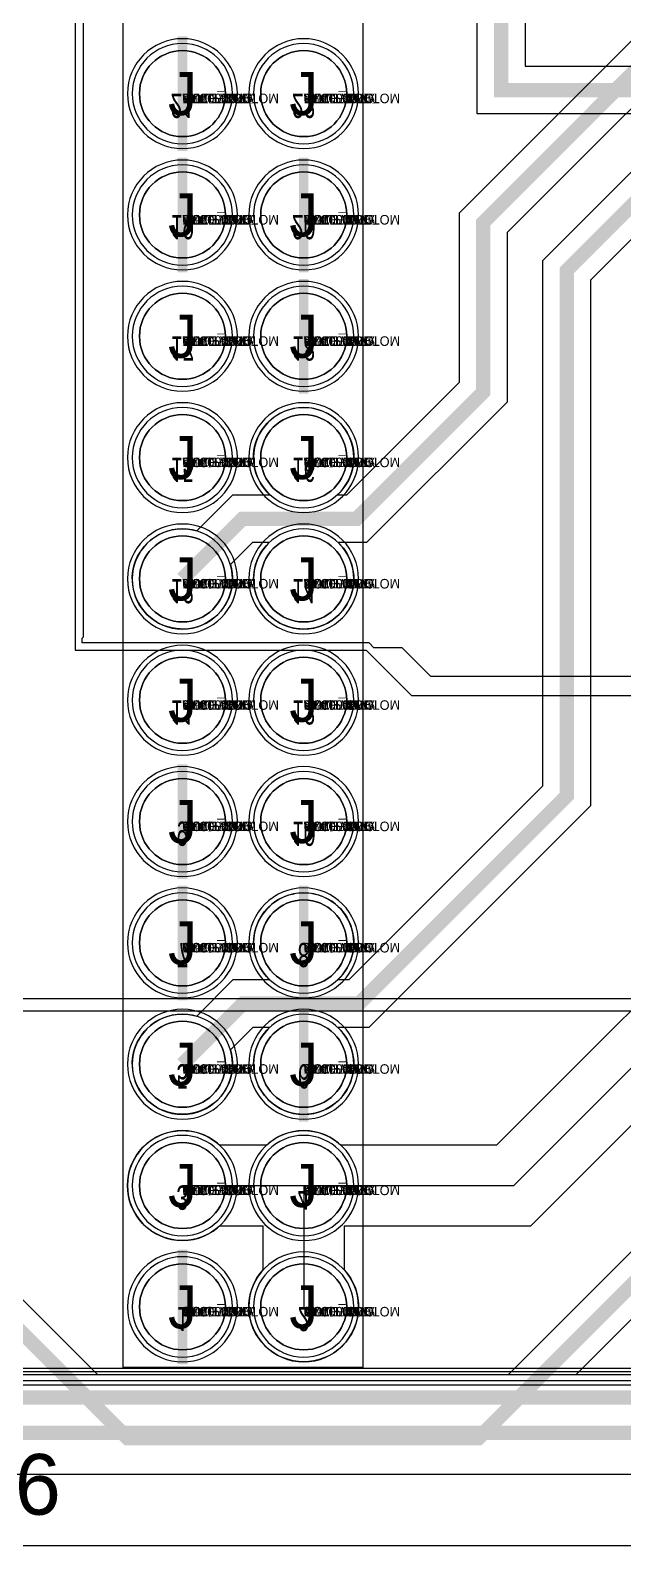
# Model space of a CAD drawing. Extents: x 0 to 323, y 0 to 320.
# Drawn here: x 158.33 to 170.75, y 154.81 to 186.53 of the extents above; entities that cross this region are included whole.
import ezdxf
from ezdxf.enums import TextEntityAlignment as Align

# ---------------------------------------------------------------- set-up
doc = ezdxf.new("R2010")
doc.units = 0
doc.header["$MEASUREMENT"] = 0
doc.layers.get('0').update_dxf_attribs({"linetype": 'CONTINUOUS'})
for name, color, linetype in [('BOARD_GEOMETRY_OUTLINE', 1, 'CONTINUOUS'), ('CDN_FIGURES', 7, 'CONTINUOUS'), ('ETCH_BOTTOM', 7, 'CONTINUOUS'), ('ETCH_GND', 3, 'CONTINUOUS'), ('ETCH_INT1', 4, 'CONTINUOUS'), ('ETCH_INT2', 5, 'CONTINUOUS'), ('ETCH_PWR', 6, 'CONTINUOUS'), ('ETCH_TOP', 2, 'CONTINUOUS'), ('MANUFACTURING_NCLEGEND-1-6', 8, 'CONTINUOUS'), ('PACKAGE_GEOMETRY_ASSEMBLY_TOP', 11, 'CONTINUOUS'), ('PACKAGE_GEOMETRY_PIN_NUMBER', 9, 'CONTINUOUS'), ('PACKAGE_KEEPIN_ALL', 12, 'CONTINUOUS')]:
    doc.layers.add(name, color=color, linetype=linetype)

# ---------------------------------------------------------------- blocks, each defined once
blk = doc.blocks.new('PAD_INFO')
for tag in ['SHAPE_TYPE', 'PAD_HEIGHT', 'PAD_LAYER', 'PAD_TYPE', 'PAD_WIDTH']:
    blk.add_attdef(tag, (0, 0), '', height=0.2)
at = {"flags": 2}
blk.add_attdef('CDN_TYPE', (0, 0), '', height=0.2, dxfattribs=at)
blk = doc.blocks.new('DRILL_INFO')
at = {"flags": 2}
blk.add_attdef('CDN_TYPE', (0, 0), '', height=0.2, dxfattribs=at)
for tag in ['FSHAPE', 'FCHAR', 'DRILL_HEIGHT', 'DIAMETER', 'PLATED', 'DRILL_WIDTH']:
    blk.add_attdef(tag, (0, 0), '', height=0.2)
blk = doc.blocks.new('CR1800X1200TH')
at = {"layer": 'ETCH_BOTTOM'}
blk.add_circle((0, 0), 0.9, dxfattribs=at)
at = {"layer": 'ETCH_GND'}
blk.add_circle((0, 0), 0.9, dxfattribs=at)
at = {"layer": 'ETCH_INT1'}
blk.add_circle((0, 0), 0.9, dxfattribs=at)
at = {"layer": 'ETCH_INT2'}
blk.add_circle((0, 0), 0.9, dxfattribs=at)
at = {"layer": 'ETCH_PWR'}
blk.add_circle((0, 0), 0.9, dxfattribs=at)
at = {"layer": 'ETCH_TOP'}
blk.add_circle((0, 0), 0.9, dxfattribs=at)
ref = blk.add_blockref('PAD_INFO', (0, 0))
ref.add_attrib('PAD_LAYER', 'ETCH_TOP', (0, 0), dxfattribs={"height": 0.2})
ref.add_attrib('SHAPE_TYPE', 'NULL', (0, 0), dxfattribs={"height": 0.2})
ref.add_attrib('PAD_TYPE', 'ANTIPAD', (0, 0), dxfattribs={"height": 0.2})
ref.add_attrib('PAD_WIDTH', '0.000000', (0, 0), dxfattribs={"height": 0.2})
ref.add_attrib('PAD_HEIGHT', '0.000000', (0, 0), dxfattribs={"height": 0.2})
ref = blk.add_blockref('PAD_INFO', (0, 0))
ref.add_attrib('PAD_LAYER', 'ETCH_GND', (0, 0), dxfattribs={"height": 0.2})
ref.add_attrib('SHAPE_TYPE', 'NULL', (0, 0), dxfattribs={"height": 0.2})
ref.add_attrib('PAD_TYPE', 'ANTIPAD', (0, 0), dxfattribs={"height": 0.2})
ref.add_attrib('PAD_WIDTH', '0.000000', (0, 0), dxfattribs={"height": 0.2})
ref.add_attrib('PAD_HEIGHT', '0.000000', (0, 0), dxfattribs={"height": 0.2})
ref = blk.add_blockref('PAD_INFO', (0, 0))
ref.add_attrib('PAD_LAYER', 'ETCH_INT1', (0, 0), dxfattribs={"height": 0.2})
ref.add_attrib('SHAPE_TYPE', 'NULL', (0, 0), dxfattribs={"height": 0.2})
ref.add_attrib('PAD_TYPE', 'ANTIPAD', (0, 0), dxfattribs={"height": 0.2})
ref.add_attrib('PAD_WIDTH', '0.000000', (0, 0), dxfattribs={"height": 0.2})
ref.add_attrib('PAD_HEIGHT', '0.000000', (0, 0), dxfattribs={"height": 0.2})
ref = blk.add_blockref('PAD_INFO', (0, 0))
ref.add_attrib('PAD_LAYER', 'ETCH_INT2', (0, 0), dxfattribs={"height": 0.2})
ref.add_attrib('SHAPE_TYPE', 'NULL', (0, 0), dxfattribs={"height": 0.2})
ref.add_attrib('PAD_TYPE', 'ANTIPAD', (0, 0), dxfattribs={"height": 0.2})
ref.add_attrib('PAD_WIDTH', '0.000000', (0, 0), dxfattribs={"height": 0.2})
ref.add_attrib('PAD_HEIGHT', '0.000000', (0, 0), dxfattribs={"height": 0.2})
ref = blk.add_blockref('PAD_INFO', (0, 0))
ref.add_attrib('PAD_LAYER', 'ETCH_PWR', (0, 0), dxfattribs={"height": 0.2})
ref.add_attrib('SHAPE_TYPE', 'NULL', (0, 0), dxfattribs={"height": 0.2})
ref.add_attrib('PAD_TYPE', 'ANTIPAD', (0, 0), dxfattribs={"height": 0.2})
ref.add_attrib('PAD_WIDTH', '0.000000', (0, 0), dxfattribs={"height": 0.2})
ref.add_attrib('PAD_HEIGHT', '0.000000', (0, 0), dxfattribs={"height": 0.2})
ref = blk.add_blockref('PAD_INFO', (0, 0))
ref.add_attrib('PAD_LAYER', 'ETCH_BOTTOM', (0, 0), dxfattribs={"height": 0.2})
ref.add_attrib('SHAPE_TYPE', 'NULL', (0, 0), dxfattribs={"height": 0.2})
ref.add_attrib('PAD_TYPE', 'ANTIPAD', (0, 0), dxfattribs={"height": 0.2})
ref.add_attrib('PAD_WIDTH', '0.000000', (0, 0), dxfattribs={"height": 0.2})
ref.add_attrib('PAD_HEIGHT', '0.000000', (0, 0), dxfattribs={"height": 0.2})
ref = blk.add_blockref('DRILL_INFO', (0, 0))
ref.add_attrib('DIAMETER', '1.200000', (0, 0), dxfattribs={"height": 0.2})
ref.add_attrib('PLATED', 'PLATED', (0, 0), dxfattribs={"height": 0.2})
ref.add_attrib('FSHAPE', 'CIRCLE', (0, 0), dxfattribs={"height": 0.2})
ref.add_attrib('FCHAR', 'J', (0, 0), dxfattribs={"height": 0.2})
ref.add_attrib('DRILL_WIDTH', '1.800000', (0, 0), dxfattribs={"height": 0.2})
ref.add_attrib('DRILL_HEIGHT', '1.800000', (0, 0), dxfattribs={"height": 0.2})
ref = blk.add_blockref('PAD_INFO', (0, 0))
ref.add_attrib('PAD_LAYER', 'ETCH_TOP', (0, 0), dxfattribs={"height": 0.2})
ref.add_attrib('SHAPE_TYPE', 'NULL', (0, 0), dxfattribs={"height": 0.2})
ref.add_attrib('PAD_TYPE', 'THERMAL', (0, 0), dxfattribs={"height": 0.2})
ref.add_attrib('PAD_WIDTH', '0.000000', (0, 0), dxfattribs={"height": 0.2})
ref.add_attrib('PAD_HEIGHT', '0.000000', (0, 0), dxfattribs={"height": 0.2})
ref = blk.add_blockref('PAD_INFO', (0, 0))
ref.add_attrib('PAD_LAYER', 'ETCH_GND', (0, 0), dxfattribs={"height": 0.2})
ref.add_attrib('SHAPE_TYPE', 'NULL', (0, 0), dxfattribs={"height": 0.2})
ref.add_attrib('PAD_TYPE', 'THERMAL', (0, 0), dxfattribs={"height": 0.2})
ref.add_attrib('PAD_WIDTH', '0.000000', (0, 0), dxfattribs={"height": 0.2})
ref.add_attrib('PAD_HEIGHT', '0.000000', (0, 0), dxfattribs={"height": 0.2})
ref = blk.add_blockref('PAD_INFO', (0, 0))
ref.add_attrib('PAD_LAYER', 'ETCH_INT1', (0, 0), dxfattribs={"height": 0.2})
ref.add_attrib('SHAPE_TYPE', 'NULL', (0, 0), dxfattribs={"height": 0.2})
ref.add_attrib('PAD_TYPE', 'THERMAL', (0, 0), dxfattribs={"height": 0.2})
ref.add_attrib('PAD_WIDTH', '0.000000', (0, 0), dxfattribs={"height": 0.2})
ref.add_attrib('PAD_HEIGHT', '0.000000', (0, 0), dxfattribs={"height": 0.2})
ref = blk.add_blockref('PAD_INFO', (0, 0))
ref.add_attrib('PAD_LAYER', 'ETCH_INT2', (0, 0), dxfattribs={"height": 0.2})
ref.add_attrib('SHAPE_TYPE', 'NULL', (0, 0), dxfattribs={"height": 0.2})
ref.add_attrib('PAD_TYPE', 'THERMAL', (0, 0), dxfattribs={"height": 0.2})
ref.add_attrib('PAD_WIDTH', '0.000000', (0, 0), dxfattribs={"height": 0.2})
ref.add_attrib('PAD_HEIGHT', '0.000000', (0, 0), dxfattribs={"height": 0.2})
ref = blk.add_blockref('PAD_INFO', (0, 0))
ref.add_attrib('PAD_LAYER', 'ETCH_PWR', (0, 0), dxfattribs={"height": 0.2})
ref.add_attrib('SHAPE_TYPE', 'NULL', (0, 0), dxfattribs={"height": 0.2})
ref.add_attrib('PAD_TYPE', 'THERMAL', (0, 0), dxfattribs={"height": 0.2})
ref.add_attrib('PAD_WIDTH', '0.000000', (0, 0), dxfattribs={"height": 0.2})
ref.add_attrib('PAD_HEIGHT', '0.000000', (0, 0), dxfattribs={"height": 0.2})
ref = blk.add_blockref('PAD_INFO', (0, 0))
ref.add_attrib('PAD_LAYER', 'ETCH_BOTTOM', (0, 0), dxfattribs={"height": 0.2})
ref.add_attrib('SHAPE_TYPE', 'NULL', (0, 0), dxfattribs={"height": 0.2})
ref.add_attrib('PAD_TYPE', 'THERMAL', (0, 0), dxfattribs={"height": 0.2})
ref.add_attrib('PAD_WIDTH', '0.000000', (0, 0), dxfattribs={"height": 0.2})
ref.add_attrib('PAD_HEIGHT', '0.000000', (0, 0), dxfattribs={"height": 0.2})
ref = blk.add_blockref('PAD_INFO', (0, 0))
ref.add_attrib('PAD_LAYER', 'ETCH_TOP', (0, 0), dxfattribs={"height": 0.2})
ref.add_attrib('SHAPE_TYPE', 'CIRCLE', (0, 0), dxfattribs={"height": 0.2})
ref.add_attrib('PAD_TYPE', 'REGULAR', (0, 0), dxfattribs={"height": 0.2})
ref.add_attrib('PAD_WIDTH', '1.800000', (0, 0), dxfattribs={"height": 0.2})
ref.add_attrib('PAD_HEIGHT', '1.800000', (0, 0), dxfattribs={"height": 0.2})
ref = blk.add_blockref('PAD_INFO', (0, 0))
ref.add_attrib('PAD_LAYER', 'ETCH_GND', (0, 0), dxfattribs={"height": 0.2})
ref.add_attrib('SHAPE_TYPE', 'CIRCLE', (0, 0), dxfattribs={"height": 0.2})
ref.add_attrib('PAD_TYPE', 'REGULAR', (0, 0), dxfattribs={"height": 0.2})
ref.add_attrib('PAD_WIDTH', '1.800000', (0, 0), dxfattribs={"height": 0.2})
ref.add_attrib('PAD_HEIGHT', '1.800000', (0, 0), dxfattribs={"height": 0.2})
ref = blk.add_blockref('PAD_INFO', (0, 0))
ref.add_attrib('PAD_LAYER', 'ETCH_INT1', (0, 0), dxfattribs={"height": 0.2})
ref.add_attrib('SHAPE_TYPE', 'CIRCLE', (0, 0), dxfattribs={"height": 0.2})
ref.add_attrib('PAD_TYPE', 'REGULAR', (0, 0), dxfattribs={"height": 0.2})
ref.add_attrib('PAD_WIDTH', '1.800000', (0, 0), dxfattribs={"height": 0.2})
ref.add_attrib('PAD_HEIGHT', '1.800000', (0, 0), dxfattribs={"height": 0.2})
ref = blk.add_blockref('PAD_INFO', (0, 0))
ref.add_attrib('PAD_LAYER', 'ETCH_INT2', (0, 0), dxfattribs={"height": 0.2})
ref.add_attrib('SHAPE_TYPE', 'CIRCLE', (0, 0), dxfattribs={"height": 0.2})
ref.add_attrib('PAD_TYPE', 'REGULAR', (0, 0), dxfattribs={"height": 0.2})
ref.add_attrib('PAD_WIDTH', '1.800000', (0, 0), dxfattribs={"height": 0.2})
ref.add_attrib('PAD_HEIGHT', '1.800000', (0, 0), dxfattribs={"height": 0.2})
ref = blk.add_blockref('PAD_INFO', (0, 0))
ref.add_attrib('PAD_LAYER', 'ETCH_PWR', (0, 0), dxfattribs={"height": 0.2})
ref.add_attrib('SHAPE_TYPE', 'CIRCLE', (0, 0), dxfattribs={"height": 0.2})
ref.add_attrib('PAD_TYPE', 'REGULAR', (0, 0), dxfattribs={"height": 0.2})
ref.add_attrib('PAD_WIDTH', '1.800000', (0, 0), dxfattribs={"height": 0.2})
ref.add_attrib('PAD_HEIGHT', '1.800000', (0, 0), dxfattribs={"height": 0.2})
ref = blk.add_blockref('PAD_INFO', (0, 0))
ref.add_attrib('PAD_LAYER', 'ETCH_BOTTOM', (0, 0), dxfattribs={"height": 0.2})
ref.add_attrib('SHAPE_TYPE', 'CIRCLE', (0, 0), dxfattribs={"height": 0.2})
ref.add_attrib('PAD_TYPE', 'REGULAR', (0, 0), dxfattribs={"height": 0.2})
ref.add_attrib('PAD_WIDTH', '1.800000', (0, 0), dxfattribs={"height": 0.2})
ref.add_attrib('PAD_HEIGHT', '1.800000', (0, 0), dxfattribs={"height": 0.2})
for tag in ['CDN_TYPE', 'PIN']:
    blk.add_attdef(tag, (0, 0), '', height=0.2)
at = {"flags": 2}
for tag in ['PSTKNAME', 'BBV']:
    blk.add_attdef(tag, (0, 0), '', height=0.2, dxfattribs=at)
blk = doc.blocks.new('F562')
at = {"layer": 'PACKAGE_GEOMETRY_ASSEMBLY_TOP'}
blk.add_lwpolyline([(-1.24, -49.53), (3.78, -49.53), (3.78, 1.27), (-1.24, 1.27)], close=True, dxfattribs=at)
at = {"layer": 'ETCH_TOP'}
ref = blk.add_blockref('CR1800X1200TH', (0, 0), dxfattribs=at)
ref.add_attrib('CDN_TYPE', 'PIN', (0, 0), dxfattribs={"height": 0.2})
ref.add_attrib('PIN', '1', (0, 0), dxfattribs={"height": 0.2})
ref = blk.add_blockref('CR1800X1200TH', (2.54, 0), dxfattribs=at)
ref.add_attrib('CDN_TYPE', 'PIN', (0, 0), dxfattribs={"height": 0.2})
ref.add_attrib('PIN', '2', (0, 0), dxfattribs={"height": 0.2})
ref = blk.add_blockref('CR1800X1200TH', (0, -48.26), dxfattribs=at)
ref.add_attrib('CDN_TYPE', 'PIN', (0, 0), dxfattribs={"height": 0.2})
ref.add_attrib('PIN', '39', (0, 0), dxfattribs={"height": 0.2})
ref = blk.add_blockref('CR1800X1200TH', (0, -45.72), dxfattribs=at)
ref.add_attrib('CDN_TYPE', 'PIN', (0, 0), dxfattribs={"height": 0.2})
ref.add_attrib('PIN', '37', (0, 0), dxfattribs={"height": 0.2})
ref = blk.add_blockref('CR1800X1200TH', (0, -43.18), dxfattribs=at)
ref.add_attrib('CDN_TYPE', 'PIN', (0, 0), dxfattribs={"height": 0.2})
ref.add_attrib('PIN', '35', (0, 0), dxfattribs={"height": 0.2})
ref = blk.add_blockref('CR1800X1200TH', (0, -40.64), dxfattribs=at)
ref.add_attrib('CDN_TYPE', 'PIN', (0, 0), dxfattribs={"height": 0.2})
ref.add_attrib('PIN', '33', (0, 0), dxfattribs={"height": 0.2})
ref = blk.add_blockref('CR1800X1200TH', (0, -38.1), dxfattribs=at)
ref.add_attrib('CDN_TYPE', 'PIN', (0, 0), dxfattribs={"height": 0.2})
ref.add_attrib('PIN', '31', (0, 0), dxfattribs={"height": 0.2})
ref = blk.add_blockref('CR1800X1200TH', (0, -35.56), dxfattribs=at)
ref.add_attrib('CDN_TYPE', 'PIN', (0, 0), dxfattribs={"height": 0.2})
ref.add_attrib('PIN', '29', (0, 0), dxfattribs={"height": 0.2})
ref = blk.add_blockref('CR1800X1200TH', (0, -33.02), dxfattribs=at)
ref.add_attrib('CDN_TYPE', 'PIN', (0, 0), dxfattribs={"height": 0.2})
ref.add_attrib('PIN', '27', (0, 0), dxfattribs={"height": 0.2})
ref = blk.add_blockref('CR1800X1200TH', (0, -30.48), dxfattribs=at)
ref.add_attrib('CDN_TYPE', 'PIN', (0, 0), dxfattribs={"height": 0.2})
ref.add_attrib('PIN', '25', (0, 0), dxfattribs={"height": 0.2})
ref = blk.add_blockref('CR1800X1200TH', (0, -27.94), dxfattribs=at)
ref.add_attrib('CDN_TYPE', 'PIN', (0, 0), dxfattribs={"height": 0.2})
ref.add_attrib('PIN', '23', (0, 0), dxfattribs={"height": 0.2})
ref = blk.add_blockref('CR1800X1200TH', (0, -25.4), dxfattribs=at)
ref.add_attrib('CDN_TYPE', 'PIN', (0, 0), dxfattribs={"height": 0.2})
ref.add_attrib('PIN', '21', (0, 0), dxfattribs={"height": 0.2})
ref = blk.add_blockref('CR1800X1200TH', (0, -22.86), dxfattribs=at)
ref.add_attrib('CDN_TYPE', 'PIN', (0, 0), dxfattribs={"height": 0.2})
ref.add_attrib('PIN', '19', (0, 0), dxfattribs={"height": 0.2})
ref = blk.add_blockref('CR1800X1200TH', (0, -15.24), dxfattribs=at)
ref.add_attrib('CDN_TYPE', 'PIN', (0, 0), dxfattribs={"height": 0.2})
ref.add_attrib('PIN', '13', (0, 0), dxfattribs={"height": 0.2})
ref = blk.add_blockref('CR1800X1200TH', (0, -10.16), dxfattribs=at)
ref.add_attrib('CDN_TYPE', 'PIN', (0, 0), dxfattribs={"height": 0.2})
ref.add_attrib('PIN', '9', (0, 0), dxfattribs={"height": 0.2})
ref = blk.add_blockref('CR1800X1200TH', (0, -2.54), dxfattribs=at)
ref.add_attrib('CDN_TYPE', 'PIN', (0, 0), dxfattribs={"height": 0.2})
ref.add_attrib('PIN', '3', (0, 0), dxfattribs={"height": 0.2})
ref = blk.add_blockref('CR1800X1200TH', (0, -20.32), dxfattribs=at)
ref.add_attrib('CDN_TYPE', 'PIN', (0, 0), dxfattribs={"height": 0.2})
ref.add_attrib('PIN', '17', (0, 0), dxfattribs={"height": 0.2})
ref = blk.add_blockref('CR1800X1200TH', (0, -17.78), dxfattribs=at)
ref.add_attrib('CDN_TYPE', 'PIN', (0, 0), dxfattribs={"height": 0.2})
ref.add_attrib('PIN', '15', (0, 0), dxfattribs={"height": 0.2})
ref = blk.add_blockref('CR1800X1200TH', (0, -12.7), dxfattribs=at)
ref.add_attrib('CDN_TYPE', 'PIN', (0, 0), dxfattribs={"height": 0.2})
ref.add_attrib('PIN', '11', (0, 0), dxfattribs={"height": 0.2})
ref = blk.add_blockref('CR1800X1200TH', (0, -7.62), dxfattribs=at)
ref.add_attrib('CDN_TYPE', 'PIN', (0, 0), dxfattribs={"height": 0.2})
ref.add_attrib('PIN', '7', (0, 0), dxfattribs={"height": 0.2})
ref = blk.add_blockref('CR1800X1200TH', (0, -5.08), dxfattribs=at)
ref.add_attrib('CDN_TYPE', 'PIN', (0, 0), dxfattribs={"height": 0.2})
ref.add_attrib('PIN', '5', (0, 0), dxfattribs={"height": 0.2})
ref = blk.add_blockref('CR1800X1200TH', (2.54, -48.26), dxfattribs=at)
ref.add_attrib('CDN_TYPE', 'PIN', (0, 0), dxfattribs={"height": 0.2})
ref.add_attrib('PIN', '40', (0, 0), dxfattribs={"height": 0.2})
ref = blk.add_blockref('CR1800X1200TH', (2.54, -2.54), dxfattribs=at)
ref.add_attrib('CDN_TYPE', 'PIN', (0, 0), dxfattribs={"height": 0.2})
ref.add_attrib('PIN', '4', (0, 0), dxfattribs={"height": 0.2})
ref = blk.add_blockref('CR1800X1200TH', (2.54, -45.72), dxfattribs=at)
ref.add_attrib('CDN_TYPE', 'PIN', (0, 0), dxfattribs={"height": 0.2})
ref.add_attrib('PIN', '38', (0, 0), dxfattribs={"height": 0.2})
ref = blk.add_blockref('CR1800X1200TH', (2.54, -43.18), dxfattribs=at)
ref.add_attrib('CDN_TYPE', 'PIN', (0, 0), dxfattribs={"height": 0.2})
ref.add_attrib('PIN', '36', (0, 0), dxfattribs={"height": 0.2})
ref = blk.add_blockref('CR1800X1200TH', (2.54, -40.64), dxfattribs=at)
ref.add_attrib('CDN_TYPE', 'PIN', (0, 0), dxfattribs={"height": 0.2})
ref.add_attrib('PIN', '34', (0, 0), dxfattribs={"height": 0.2})
ref = blk.add_blockref('CR1800X1200TH', (2.54, -38.1), dxfattribs=at)
ref.add_attrib('CDN_TYPE', 'PIN', (0, 0), dxfattribs={"height": 0.2})
ref.add_attrib('PIN', '32', (0, 0), dxfattribs={"height": 0.2})
ref = blk.add_blockref('CR1800X1200TH', (2.54, -35.56), dxfattribs=at)
ref.add_attrib('CDN_TYPE', 'PIN', (0, 0), dxfattribs={"height": 0.2})
ref.add_attrib('PIN', '30', (0, 0), dxfattribs={"height": 0.2})
ref = blk.add_blockref('CR1800X1200TH', (2.54, -7.62), dxfattribs=at)
ref.add_attrib('CDN_TYPE', 'PIN', (0, 0), dxfattribs={"height": 0.2})
ref.add_attrib('PIN', '8', (0, 0), dxfattribs={"height": 0.2})
ref = blk.add_blockref('CR1800X1200TH', (2.54, -33.02), dxfattribs=at)
ref.add_attrib('CDN_TYPE', 'PIN', (0, 0), dxfattribs={"height": 0.2})
ref.add_attrib('PIN', '28', (0, 0), dxfattribs={"height": 0.2})
ref = blk.add_blockref('CR1800X1200TH', (2.54, -30.48), dxfattribs=at)
ref.add_attrib('CDN_TYPE', 'PIN', (0, 0), dxfattribs={"height": 0.2})
ref.add_attrib('PIN', '26', (0, 0), dxfattribs={"height": 0.2})
ref = blk.add_blockref('CR1800X1200TH', (2.54, -27.94), dxfattribs=at)
ref.add_attrib('CDN_TYPE', 'PIN', (0, 0), dxfattribs={"height": 0.2})
ref.add_attrib('PIN', '24', (0, 0), dxfattribs={"height": 0.2})
ref = blk.add_blockref('CR1800X1200TH', (2.54, -25.4), dxfattribs=at)
ref.add_attrib('CDN_TYPE', 'PIN', (0, 0), dxfattribs={"height": 0.2})
ref.add_attrib('PIN', '22', (0, 0), dxfattribs={"height": 0.2})
ref = blk.add_blockref('CR1800X1200TH', (2.54, -22.86), dxfattribs=at)
ref.add_attrib('CDN_TYPE', 'PIN', (0, 0), dxfattribs={"height": 0.2})
ref.add_attrib('PIN', '20', (0, 0), dxfattribs={"height": 0.2})
ref = blk.add_blockref('CR1800X1200TH', (2.54, -5.08), dxfattribs=at)
ref.add_attrib('CDN_TYPE', 'PIN', (0, 0), dxfattribs={"height": 0.2})
ref.add_attrib('PIN', '6', (0, 0), dxfattribs={"height": 0.2})
ref = blk.add_blockref('CR1800X1200TH', (2.54, -20.32), dxfattribs=at)
ref.add_attrib('CDN_TYPE', 'PIN', (0, 0), dxfattribs={"height": 0.2})
ref.add_attrib('PIN', '18', (0, 0), dxfattribs={"height": 0.2})
ref = blk.add_blockref('CR1800X1200TH', (2.54, -17.78), dxfattribs=at)
ref.add_attrib('CDN_TYPE', 'PIN', (0, 0), dxfattribs={"height": 0.2})
ref.add_attrib('PIN', '16', (0, 0), dxfattribs={"height": 0.2})
ref = blk.add_blockref('CR1800X1200TH', (2.54, -12.7), dxfattribs=at)
ref.add_attrib('CDN_TYPE', 'PIN', (0, 0), dxfattribs={"height": 0.2})
ref.add_attrib('PIN', '12', (0, 0), dxfattribs={"height": 0.2})
ref = blk.add_blockref('CR1800X1200TH', (2.54, -10.16), dxfattribs=at)
ref.add_attrib('CDN_TYPE', 'PIN', (0, 0), dxfattribs={"height": 0.2})
ref.add_attrib('PIN', '10', (0, 0), dxfattribs={"height": 0.2})
ref = blk.add_blockref('CR1800X1200TH', (2.54, -15.24), dxfattribs=at)
ref.add_attrib('CDN_TYPE', 'PIN', (0, 0), dxfattribs={"height": 0.2})
ref.add_attrib('PIN', '14', (0, 0), dxfattribs={"height": 0.2})
at = {"flags": 2}
for tag in ['SYMBOL_TYPE', 'CDN_TYPE', 'REFDES']:
    blk.add_attdef(tag, (0, 0), '', height=0.2, dxfattribs=at)
blk = doc.blocks.new('FIGURE_CIRCLE')
at = {"layer": 'CDN_FIGURES'}
blk.add_circle((0, 0), 0.5, dxfattribs=at)

msp = doc.modelspace()

# ---------------------------------------------------------------- linework, layer by layer
at = {"layer": 'BOARD_GEOMETRY_OUTLINE'}
msp.add_lwpolyline([(1.513, 154.805), (1.513, 272.805), (191.513, 272.805), (191.513, 154.805)], close=True, dxfattribs=at)
at = {"layer": 'ETCH_BOTTOM'}
msp.add_lwpolyline([(2.453, 155.555), (2.453, 271.875), (190.943, 271.875), (190.943, 155.555), (176.033, 155.555), (176.033, 158.165), (150.373, 158.165), (150.373, 155.555)], close=True, dxfattribs=at)
for points in [[(162.663, 185.205, 1), (160.363, 185.205, 1)], [(165.203, 185.205, 1), (162.903, 185.205, 1)], [(162.663, 182.665, 1), (160.363, 182.665, 1)], [(165.203, 182.665, 1), (162.903, 182.665, 1)], [(162.663, 180.125, 1), (160.363, 180.125, 1)], [(165.203, 180.125, 1), (162.903, 180.125, 1)], [(162.663, 177.585, 1), (160.363, 177.585, 1)], [(165.203, 177.585, 1), (162.903, 177.585, 1)], [(162.663, 175.045, 1), (160.363, 175.045, 1)], [(165.203, 175.045, 1), (162.903, 175.045, 1)], [(162.663, 172.505, 1), (160.363, 172.505, 1)], [(165.203, 172.505, 1), (162.903, 172.505, 1)], [(162.663, 169.965, 1), (160.363, 169.965, 1)], [(165.203, 169.965, 1), (162.903, 169.965, 1)], [(162.663, 167.425, 1), (160.363, 167.425, 1)], [(165.203, 167.425, 1), (162.903, 167.425, 1)], [(162.663, 164.885, 1), (160.363, 164.885, 1)], [(165.203, 164.885, 1), (162.903, 164.885, 1)], [(162.663, 162.345, 1), (160.363, 162.345, 1)], [(165.203, 162.345, 1), (162.903, 162.345, 1)], [(162.663, 159.805, 1), (160.363, 159.805, 1)], [(165.203, 159.805, 1), (162.903, 159.805, 1)]]:
    msp.add_lwpolyline(points, format="xyb", close=True, dxfattribs=at)
for points in [[(161.513, 185.205, 0.2, 0.2, 0), (161.513, 186.406, 0.2, 0.2, 0)], [(161.513, 184.005, 0.2, 0.2, 0), (161.513, 185.205, 0.2, 0.2, 0)], [(161.513, 182.665, 0.2, 0.2, 0), (161.513, 183.866, 0.2, 0.2, 0)], [(164.053, 182.665, 0.2, 0.2, 0), (164.053, 183.866, 0.2, 0.2, 0)], [(161.513, 181.465, 0.2, 0.2, 0), (161.513, 182.665, 0.2, 0.2, 0)], [(164.053, 181.465, 0.2, 0.2, 0), (164.053, 182.665, 0.2, 0.2, 0)], [(164.053, 180.125, 0.2, 0.2, 0), (164.053, 181.326, 0.2, 0.2, 0)], [(164.053, 178.925, 0.2, 0.2, 0), (164.053, 180.125, 0.2, 0.2, 0)], [(161.513, 169.965, 0.2, 0.2, 0), (161.513, 171.166, 0.2, 0.2, 0)], [(161.513, 168.765, 0.2, 0.2, 0), (161.513, 169.965, 0.2, 0.2, 0)], [(161.513, 167.425, 0.2, 0.2, 0), (161.513, 168.626, 0.2, 0.2, 0)], [(164.053, 167.425, 0.2, 0.2, 0), (164.053, 168.626, 0.2, 0.2, 0)], [(161.513, 166.225, 0.2, 0.2, 0), (161.513, 167.425, 0.2, 0.2, 0)], [(164.053, 166.225, 0.2, 0.2, 0), (164.053, 167.425, 0.2, 0.2, 0)], [(164.053, 164.885, 0.2, 0.2, 0), (164.053, 166.086, 0.2, 0.2, 0)], [(164.053, 163.685, 0.2, 0.2, 0), (164.053, 164.885, 0.2, 0.2, 0)], [(161.513, 159.805, 0.2, 0.2, 0), (161.513, 161.006, 0.2, 0.2, 0)], [(161.513, 158.605, 0.2, 0.2, 0), (161.513, 159.805, 0.2, 0.2, 0)]]:
    msp.add_lwpolyline(points, format="xyseb", dxfattribs=at)
at = {"layer": 'ETCH_GND'}
msp.add_lwpolyline([(150.123, 155.155), (2.013, 155.155), (2.013, 272.255), (191.113, 272.255), (191.113, 155.155), (176.083, 155.155), (176.083, 158.385), (150.123, 158.385)], close=True, dxfattribs=at)
for points in [[(165.103, 185.205, 1), (163.003, 185.205, 1)], [(162.563, 180.125, 1), (160.463, 180.125, 1)], [(162.563, 177.585, 1), (160.463, 177.585, 1)], [(165.103, 177.585, 1), (163.003, 177.585, 1)], [(162.563, 175.045, 1), (160.463, 175.045, 1)], [(165.103, 175.045, 1), (163.003, 175.045, 1)], [(162.563, 172.505, 1), (160.463, 172.505, 1)], [(165.103, 172.505, 1), (163.003, 172.505, 1)], [(165.103, 169.965, 1), (163.003, 169.965, 1)], [(162.563, 164.885, 1), (160.463, 164.885, 1)], [(162.563, 162.345, 1), (160.463, 162.345, 1)], [(165.103, 162.345, 1), (163.003, 162.345, 1)], [(165.103, 159.805, 1), (163.003, 159.805, 1)]]:
    msp.add_lwpolyline(points, format="xyb", close=True, dxfattribs=at)
at = {"layer": 'ETCH_INT1'}
for points, format in [([(190.563, 272.305), (190.563, 155.505), (176.083, 155.505), (176.083, 158.385), (169.75, 158.385), (178.366, 167.002, 1), (177.659, 167.709), (168.335, 158.385), (159.74, 158.385), (148.613, 169.513)], "xyb"), ([(161.513, 175.045, 0.3, 0.3, 0), (162.773, 176.305, 0.3, 0.3, 0), (165.163, 176.305, 0.3, 0.3, 0), (167.813, 178.955, 0.3, 0.3, 0), (167.813, 182.505, 0.3, 0.3, 0), (172.763, 187.455, 0.3, 0.3, 0), (172.763, 193.055, 0.3, 0.3, 0)], "xyseb"), ([(161.513, 164.885, 0.3, 0.3, 0), (162.783, 166.155, 0.3, 0.3, 0), (165.213, 166.155, 0.3, 0.3, 0), (169.563, 170.505, 0.3, 0.3, 0), (169.563, 181.505, 0.3, 0.3, 0), (175.363, 187.305, 0.3, 0.3, 0), (181.613, 187.305, 0.3, 0.3, 0)], "xyseb"), ([(147.563, 175.805, 0.3, 0.3, 0), (147.563, 173.705, 0.3, 0.3, 0), (148.113, 173.155, 0.3, 0.3, 0), (148.113, 169.305, 0.3, 0.3, 0), (160.363, 157.055, 0.3, 0.3, 0), (167.713, 157.055, 0.3, 0.3, 0), (178.013, 167.355, 0.3, 0.3, 0)], "xyseb")]:
    msp.add_lwpolyline(points, format=format, dxfattribs=at)
for points in [[(162.519, 175.345, -3.946277), (161.812, 176.052), (162.566, 176.806), (163.349, 176.806, -2.602405), (164.756, 176.806), (164.956, 176.806), (167.313, 179.163), (167.313, 182.713), (172.263, 187.663), (172.263, 193.055, -1), (173.263, 193.055), (173.263, 187.248), (168.313, 182.298), (168.313, 178.748), (165.37, 175.805), (164.777, 175.805, -2.497538), (163.328, 175.805), (162.98, 175.805)], [(162.519, 165.185, -3.946277), (161.812, 165.892), (162.576, 166.656), (163.339, 166.656, -2.548646), (164.767, 166.656), (165.006, 166.656), (169.063, 170.713), (169.063, 181.713), (175.156, 187.806), (181.613, 187.806, -1), (181.613, 186.805), (175.57, 186.805), (170.063, 181.298), (170.063, 170.298), (165.42, 165.655), (164.767, 165.655, -2.548646), (163.339, 165.655), (162.99, 165.655)], [(162.563, 185.205, 1), (160.463, 185.205, 1)], [(162.563, 182.665, 1), (160.463, 182.665, 1)], [(165.103, 182.665, 1), (163.003, 182.665, 1)], [(162.563, 180.125, 1), (160.463, 180.125, 1)], [(165.103, 180.125, 1), (163.003, 180.125, 1)], [(162.563, 177.585, 1), (160.463, 177.585, 1)], [(162.563, 172.505, 1), (160.463, 172.505, 1)], [(165.103, 172.505, 1), (163.003, 172.505, 1)], [(162.563, 169.965, 1), (160.463, 169.965, 1)], [(165.103, 169.965, 1), (163.003, 169.965, 1)], [(162.563, 167.425, 1), (160.463, 167.425, 1)], [(162.563, 162.345, 1), (160.463, 162.345, 1)], [(165.103, 162.345, 1), (163.003, 162.345, 1)], [(162.563, 159.805, 1), (160.463, 159.805, 1)], [(165.103, 159.805, 1), (163.003, 159.805, 1)]]:
    msp.add_lwpolyline(points, format="xyb", close=True, dxfattribs=at)
at = {"layer": 'ETCH_INT2'}
for points in [[(16.013, 200.685, 0.3, 0.3, 0), (16.083, 200.685, 0.3, 0.3, 0), (18.113, 198.655, 0.3, 0.3, 0), (18.113, 197.855, 0.3, 0.3, 0), (17.163, 196.905, 0.3, 0.3, 0), (12.513, 196.905, 0.3, 0.3, 0), (11.613, 196.005, 0.3, 0.3, 0), (11.613, 168.655, 0.3, 0.3, 0), (12.113, 168.155, 0.3, 0.3, 0), (12.113, 159.755, 0.3, 0.3, 0), (12.213, 159.655, 0.3, 0.3, 0), (12.213, 159.608, 0.3, 0.3, 0), (13.915, 157.905, 0.3, 0.3, 0), (173.113, 157.905, 0.3, 0.3, 0), (182.163, 166.955, 0.3, 0.3, 0), (182.163, 174.405, 0.3, 0.3, 0), (181.513, 175.055, 0.3, 0.3, 0), (181.513, 175.066, 0.3, 0.3, 0), (181.503, 175.076, 0.3, 0.3, 0), (181.503, 175.615, 0.3, 0.3, 0), (181.513, 175.625, 0.3, 0.3, 0), (181.513, 176.155, 0.3, 0.3, 0), (179.063, 178.605, 0.3, 0.3, 0), (179.013, 178.605, 0.3, 0.3, 0)], [(176.563, 195.655, 0.3, 0.3, 0), (178.263, 193.955, 0.3, 0.3, 0), (180.863, 193.955, 0.3, 0.3, 0), (187.763, 187.055, 0.3, 0.3, 0), (187.763, 169.905, 0.3, 0.3, 0), (175.023, 157.165, 0.3, 0.3, 0), (150.803, 157.165, 0.3, 0.3, 0), (150.183, 156.545, 0.3, 0.3, 0), (150.183, 156.305, 0.3, 0.3, 0), (14.669, 156.305, 0.3, 0.3, 0), (11.213, 159.761, 0.3, 0.3, 0), (11.213, 167.605, 0.3, 0.3, 0), (10.813, 168.005, 0.3, 0.3, 0), (10.813, 197.205, 0.3, 0.3, 0), (13.013, 199.405, 0.3, 0.3, 0), (14.723, 199.405, 0.3, 0.3, 0), (15.983, 198.145, 0.3, 0.3, 0), (16.013, 198.145, 0.3, 0.3, 0)]]:
    msp.add_lwpolyline(points, format="xyseb", dxfattribs=at)
for points in [[(162.563, 185.205, 1), (160.463, 185.205, 1)], [(165.103, 185.205, 1), (163.003, 185.205, 1)], [(162.563, 182.665, 1), (160.463, 182.665, 1)], [(165.103, 182.665, 1), (163.003, 182.665, 1)], [(165.103, 180.125, 1), (163.003, 180.125, 1)], [(162.563, 175.045, 1), (160.463, 175.045, 1)], [(162.563, 172.505, 1), (160.463, 172.505, 1)], [(165.103, 172.505, 1), (163.003, 172.505, 1)], [(162.563, 169.965, 1), (160.463, 169.965, 1)], [(165.103, 169.965, 1), (163.003, 169.965, 1)], [(162.563, 167.425, 1), (160.463, 167.425, 1)], [(165.103, 167.425, 1), (163.003, 167.425, 1)], [(162.563, 164.885, 1), (160.463, 164.885, 1)], [(165.103, 164.885, 1), (163.003, 164.885, 1)], [(162.563, 162.345, 1), (160.463, 162.345, 1)], [(165.103, 162.345, 1), (163.003, 162.345, 1)], [(162.563, 159.805, 1), (160.463, 159.805, 1)], [(165.103, 159.805, 1), (163.003, 159.805, 1)]]:
    msp.add_lwpolyline(points, format="xyb", close=True, dxfattribs=at)
msp.add_lwpolyline([(173.015, 158.515), (149.883, 158.515)], dxfattribs=at)
at = {"layer": 'ETCH_PWR'}
for points in [[(25.813, 272.205), (188.763, 272.205), (190.463, 270.505), (190.463, 157.755), (188.613, 155.905), (175.993, 155.905), (175.993, 158.255), (155.663, 158.255), (150.013, 163.905), (150.013, 178.955), (150.913, 179.855), (150.913, 198.855), (149.013, 200.755), (148.213, 200.755, 2.998401), (147.612, 200.755), (129.32, 200.755, 2.379876), (128.605, 200.755), (92.04, 200.755, 1.362659)], [(125.913, 204.955), (139.063, 204.955), (141.163, 207.055), (143.513, 207.055), (144.163, 206.405), (144.163, 205.355), (144.563, 204.955), (144.613, 205.005), (148.313, 205.005), (153.313, 200.005), (153.313, 168.255), (155.613, 165.955), (155.663, 166.005), (180.063, 166.005), (185.813, 171.755), (185.813, 174.878, 1.362659), (185.813, 175.833), (185.813, 260.455)], [(181.213, 250.455), (181.213, 187.606, 0.333511), (181.213, 187.005), (181.213, 184.583, 0.73386), (181.213, 183.628), (181.213, 179.706, 0.333511), (181.213, 179.105), (181.213, 174.805), (179.413, 173.005), (177.421, 173.005, 0.654735), (176.504, 173.005), (166.713, 173.005), (166.113, 173.605), (165.525, 173.605), (165.425, 173.706), (159.413, 173.706), (159.413, 173.806), (159.438, 173.83), (159.438, 198.98), (159.413, 199.005), (159.413, 203.268), (152.746, 209.935, 0.268308)]]:
    msp.add_lwpolyline(points, format="xyb", dxfattribs=at)
for points in [[(185.413, 259.355), (185.413, 171.805), (179.863, 166.255), (157.913, 166.255)], [(159.263, 203.205), (159.263, 173.555), (165.363, 173.555), (166.313, 172.605), (176.503, 172.605)]]:
    msp.add_lwpolyline(points, dxfattribs=at)
for points in [[(162.563, 185.205, 1), (160.463, 185.205, 1)], [(165.103, 185.205, 1), (163.003, 185.205, 1)], [(162.563, 182.665, 1), (160.463, 182.665, 1)], [(165.103, 182.665, 1), (163.003, 182.665, 1)], [(165.103, 180.125, 1), (163.003, 180.125, 1)], [(162.563, 175.045, 1), (160.463, 175.045, 1)], [(162.563, 169.965, 1), (160.463, 169.965, 1)], [(162.563, 167.425, 1), (160.463, 167.425, 1)], [(165.103, 167.425, 1), (163.003, 167.425, 1)], [(162.563, 164.885, 1), (160.463, 164.885, 1)], [(165.103, 164.885, 1), (163.003, 164.885, 1)], [(162.563, 159.805, 1), (160.463, 159.805, 1)]]:
    msp.add_lwpolyline(points, format="xyb", close=True, dxfattribs=at)
at = {"layer": 'ETCH_TOP'}
msp.add_lwpolyline([(1.963, 155.275), (1.963, 272.195), (190.953, 272.195), (190.953, 155.275), (176.083, 155.275), (176.083, 158.445), (150.243, 158.445), (150.243, 155.275)], close=True, dxfattribs=at)
for points, format in [([(161.713, 247.055, 0.3, 0.3, 0), (161.713, 247.805, 0.3, 0.3, 0), (164.982, 247.805, 0.3, 0.3, 0), (168.188, 244.6, 0.3, 0.3, 0), (168.188, 185.28, 0.3, 0.3, 0), (171.138, 185.28, 0.3, 0.3, 0), (173.563, 182.855, 0.3, 0.3, 0), (173.563, 179.905, 0.3, 0.3, 0), (174.813, 178.655, 0.3, 0.3, 0)], "xyseb"), ([(161.513, 185.205, 0.15, 0.15, 0), (161.513, 186.406, 0.15, 0.15, 0)], "xyseb"), ([(161.513, 184.005, 0.15, 0.15, 0), (161.513, 185.205, 0.15, 0.15, 0)], "xyseb"), ([(161.513, 182.665, 0.15, 0.15, 0), (161.513, 183.866, 0.15, 0.15, 0)], "xyseb"), ([(164.053, 182.665, 0.15, 0.15, 0), (164.053, 183.866, 0.15, 0.15, 0)], "xyseb"), ([(161.513, 181.465, 0.15, 0.15, 0), (161.513, 182.665, 0.15, 0.15, 0)], "xyseb"), ([(164.053, 181.465, 0.15, 0.15, 0), (164.053, 182.665, 0.15, 0.15, 0)], "xyseb"), ([(164.053, 180.125, 0.15, 0.15, 0), (164.053, 181.326, 0.15, 0.15, 0)], "xyseb"), ([(164.053, 178.925, 0.15, 0.15, 0), (164.053, 180.125, 0.15, 0.15, 0)], "xyseb"), ([(161.513, 169.965, 0.15, 0.15, 0), (161.513, 171.166, 0.15, 0.15, 0)], "xyseb"), ([(161.513, 168.765, 0.15, 0.15, 0), (161.513, 169.965, 0.15, 0.15, 0)], "xyseb"), ([(175.163, 167.853), (168.805, 161.495), (164.903, 161.495), (164.903, 160.58, -2.264059), (163.203, 160.58), (163.203, 161.495), (162.287, 161.495, -2.264059), (162.287, 163.196), (163.278, 163.196, -0.387266), (164.827, 163.196), (168.101, 163.196), (173.463, 168.558)], "xyb"), ([(161.513, 167.425, 0.15, 0.15, 0), (161.513, 168.626, 0.15, 0.15, 0)], "xyseb"), ([(164.053, 167.425, 0.15, 0.15, 0), (164.053, 168.626, 0.15, 0.15, 0)], "xyseb"), ([(161.513, 166.225, 0.15, 0.15, 0), (161.513, 167.425, 0.15, 0.15, 0)], "xyseb"), ([(164.053, 166.225, 0.15, 0.15, 0), (164.053, 167.425, 0.15, 0.15, 0)], "xyseb"), ([(164.053, 164.885, 0.15, 0.15, 0), (164.053, 166.086, 0.15, 0.15, 0)], "xyseb"), ([(164.053, 163.685, 0.15, 0.15, 0), (164.053, 164.885, 0.15, 0.15, 0)], "xyseb"), ([(161.513, 159.805, 0.15, 0.15, 0), (161.513, 161.006, 0.15, 0.15, 0)], "xyseb"), ([(161.513, 158.605, 0.15, 0.15, 0), (161.513, 159.805, 0.15, 0.15, 0)], "xyseb")]:
    msp.add_lwpolyline(points, format=format, dxfattribs=at)
for points in [[(168.688, 244.807), (168.688, 185.781), (171.345, 185.781)], [(170.931, 184.78), (167.688, 184.78), (167.688, 244.393)], [(164.053, 162.345), (168.453, 162.345), (174.313, 168.205), (174.313, 171.605), (175.513, 172.805)], [(161.513, 162.345), (164.053, 162.345)], [(164.053, 162.345), (164.053, 159.805)]]:
    msp.add_lwpolyline(points, dxfattribs=at)
for points in [[(162.663, 185.205, 1), (160.363, 185.205, 1)], [(165.203, 185.205, 1), (162.903, 185.205, 1)], [(162.663, 182.665, 1), (160.363, 182.665, 1)], [(165.203, 182.665, 1), (162.903, 182.665, 1)], [(162.663, 180.125, 1), (160.363, 180.125, 1)], [(165.203, 180.125, 1), (162.903, 180.125, 1)], [(162.663, 177.585, 1), (160.363, 177.585, 1)], [(165.203, 177.585, 1), (162.903, 177.585, 1)], [(162.663, 175.045, 1), (160.363, 175.045, 1)], [(165.203, 175.045, 1), (162.903, 175.045, 1)], [(162.663, 172.505, 1), (160.363, 172.505, 1)], [(165.203, 172.505, 1), (162.903, 172.505, 1)], [(162.663, 169.965, 1), (160.363, 169.965, 1)], [(165.203, 169.965, 1), (162.903, 169.965, 1)], [(162.663, 167.425, 1), (160.363, 167.425, 1)], [(165.203, 167.425, 1), (162.903, 167.425, 1)], [(162.663, 164.885, 1), (160.363, 164.885, 1)], [(165.203, 164.885, 1), (162.903, 164.885, 1)], [(162.663, 159.805, 1), (160.363, 159.805, 1)]]:
    msp.add_lwpolyline(points, format="xyb", close=True, dxfattribs=at)
at = {"layer": 'PACKAGE_KEEPIN_ALL'}
msp.add_lwpolyline([(3.013, 271.805), (3.013, 156.305), (190.513, 156.305), (190.513, 271.805)], close=True, dxfattribs=at)

# ---------------------------------------------------------------- block references
at = {"xscale": -1, "rotation": 180}
msp.add_blockref('F562', (161.513, 159.805), dxfattribs=at)
at = {"layer": 'MANUFACTURING_NCLEGEND-1-6', "xscale": 1.8, "yscale": 1.8}
for p in [(161.513, 185.205), (164.053, 185.205), (161.513, 182.665), (164.053, 182.665), (161.513, 180.125), (164.053, 180.125), (161.513, 177.585), (164.053, 177.585), (161.513, 175.045), (164.053, 175.045), (161.513, 172.505), (164.053, 172.505), (161.513, 169.965), (164.053, 169.965), (161.513, 167.425), (164.053, 167.425), (161.513, 164.885), (164.053, 164.885), (161.513, 162.345), (164.053, 162.345), (161.513, 159.805), (164.053, 159.805)]:
    msp.add_blockref('FIGURE_CIRCLE', p, dxfattribs=at)

# ---------------------------------------------------------------- texts
at = {"layer": 'ETCH_BOTTOM', "width": 1.02}
msp.add_text('6', height=1.27, dxfattribs=at).set_placement((158.003, 155.455))
at = {"layer": 'MANUFACTURING_NCLEGEND-1-6'}
for p in [(161.513, 185.205), (164.053, 185.205), (161.513, 182.665), (164.053, 182.665), (161.513, 180.125), (164.053, 180.125), (161.513, 177.585), (164.053, 177.585), (161.513, 175.045), (164.053, 175.045), (161.513, 172.505), (164.053, 172.505), (161.513, 169.965), (164.053, 169.965), (161.513, 167.425), (164.053, 167.425), (161.513, 164.885), (164.053, 164.885), (161.513, 162.345), (164.053, 162.345), (161.513, 159.805), (164.053, 159.805)]:
    msp.add_text('J', height=0.9, dxfattribs=at).set_placement(p, align=Align.MIDDLE_CENTER)
at = {"layer": 'PACKAGE_GEOMETRY_PIN_NUMBER', "text_generation_flag": 2, "width": 0.649606}
for s, p in [('21', (161.513, 185.205)), ('22', (164.053, 185.205)), ('19', (161.513, 182.665)), ('20', (164.053, 182.665)), ('17', (161.513, 180.125)), ('18', (164.053, 180.125)), ('15', (161.513, 177.585)), ('16', (164.053, 177.585)), ('13', (161.513, 175.045)), ('14', (164.053, 175.045)), ('11', (161.513, 172.505)), ('12', (164.053, 172.505)), ('9', (161.513, 169.965)), ('10', (164.053, 169.965)), ('7', (161.513, 167.425)), ('8', (164.053, 167.425)), ('5', (161.513, 164.885)), ('6', (164.053, 164.885)), ('3', (161.513, 162.345)), ('4', (164.053, 162.345)), ('1', (161.513, 159.805)), ('2', (164.053, 159.805))]:
    msp.add_text(s, height=0.508, rotation=180, dxfattribs=at).set_placement(p, align=Align.CENTER)

doc.saveas('drawing.dxf')
